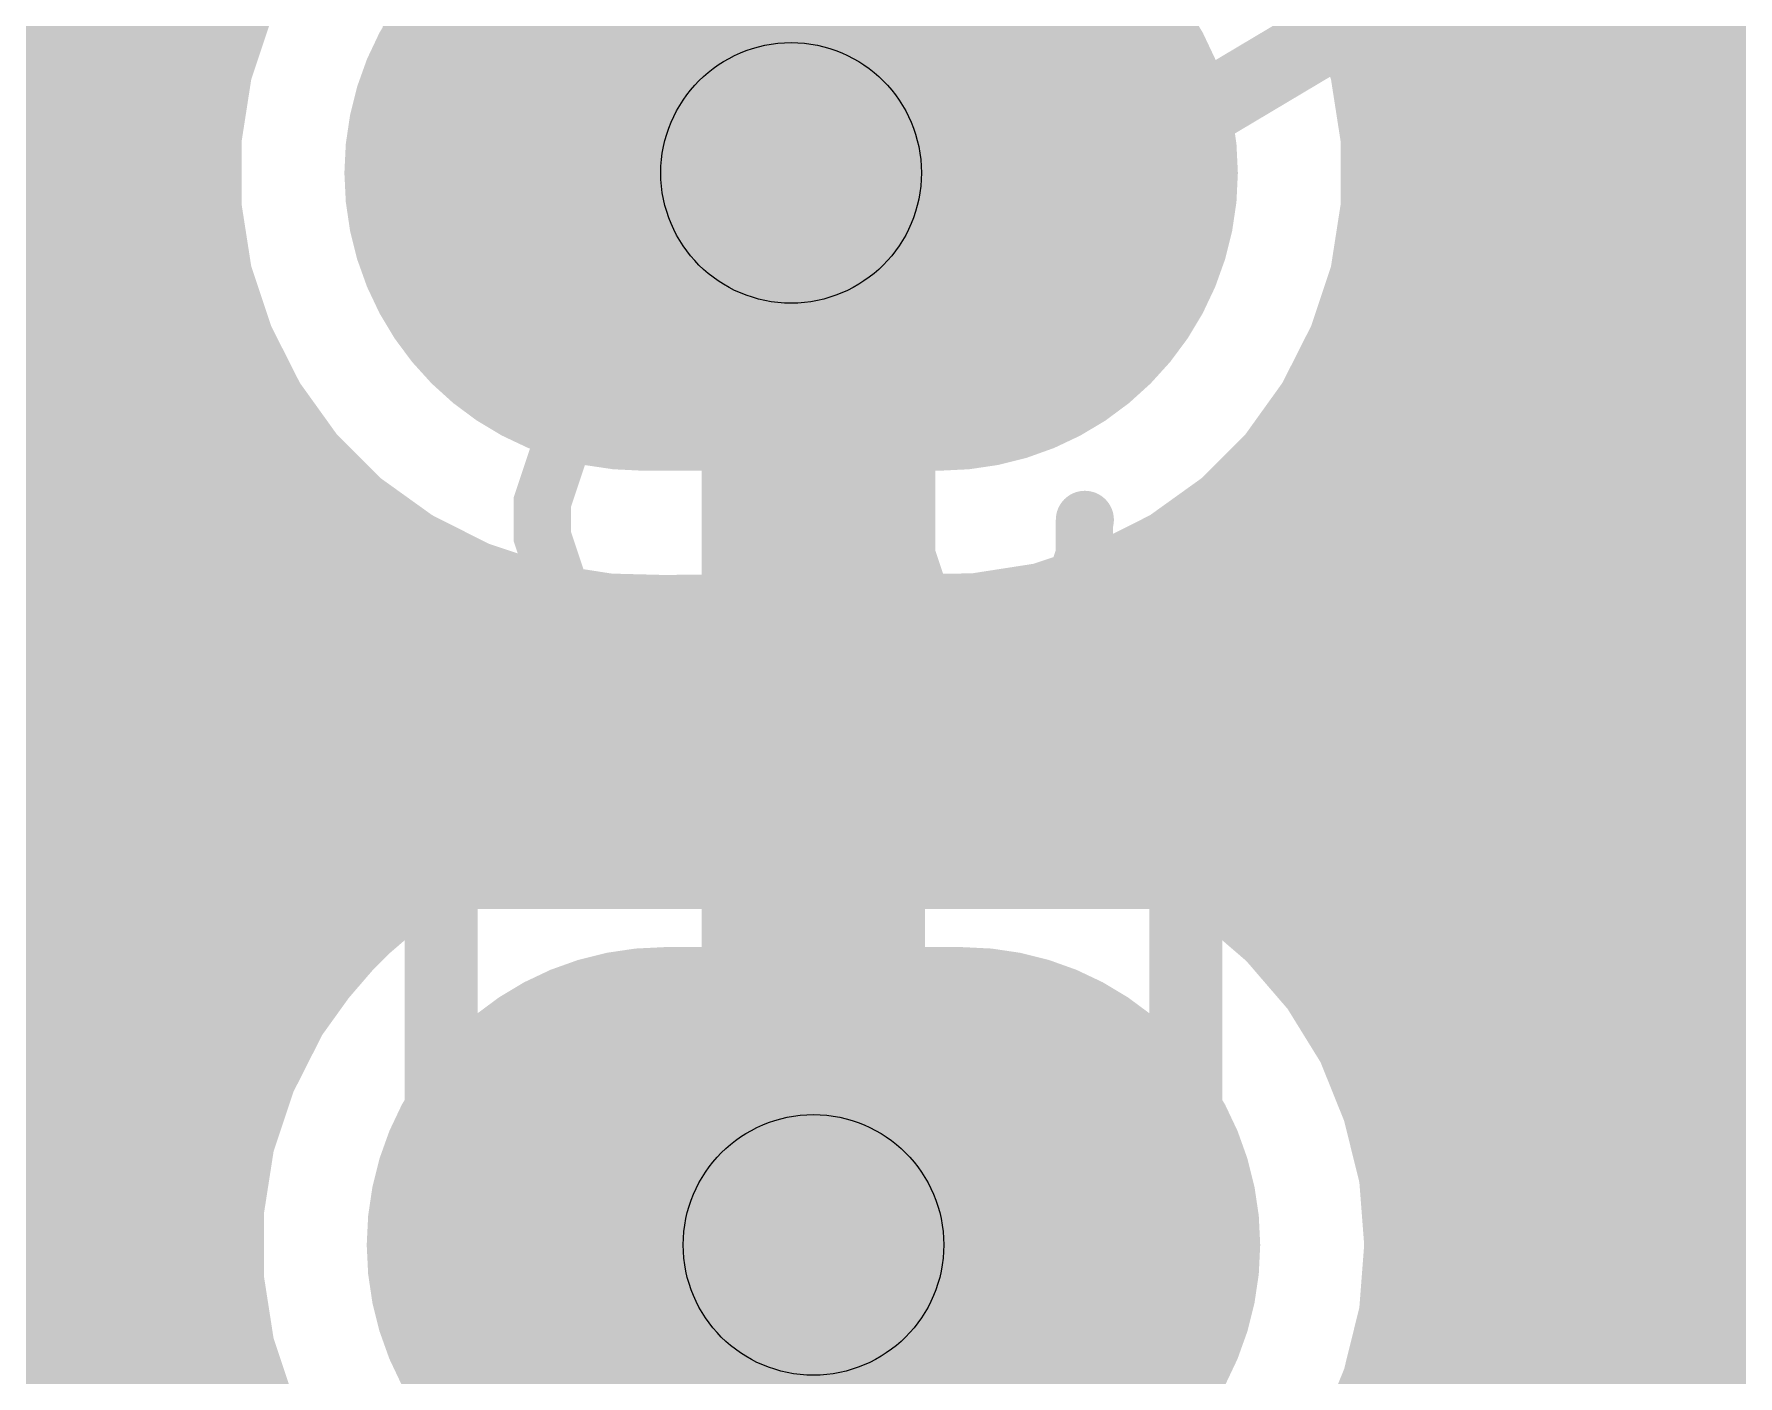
# Model space of a CAD drawing. Extents: x -0.06 to 2.31, y -0.06 to 2.06.
# Drawn here: x 1.6903 to 1.9192, y 1.2404 to 1.4207 of the extents above; entities that cross this region are included whole.
import ezdxf

# ---------------------------------------------------------------- set-up
doc = ezdxf.new("R2010")
doc.units = 0
for name, color, linetype in [('Bottom', 6, 'CONTINUOUS'), ('Bottom_Silk', 11, 'CONTINUOUS'), ('Drill_Bottom', 8, 'CONTINUOUS'), ('Drill_Top', 7, 'CONTINUOUS'), ('Top', 5, 'CONTINUOUS'), ('Top_Silk', 2, 'CONTINUOUS')]:
    doc.layers.add(name, color=color, linetype=linetype)

msp = doc.modelspace()

# ---------------------------------------------------------------- linework, layer by layer
at = {"layer": 'Bottom', "linetype": 'CONTINUOUS', "const_width": 0.025}
for points in [[(1.7106, 1.4274), (1.7153, 1.4367)], [(1.8687, 1.4367), (1.8734, 1.4274)], [(1.7073, 1.4175), (1.7106, 1.4274)], [(1.8734, 1.4274), (1.8767, 1.4175)], [(1.7057, 1.4072), (1.7073, 1.4175)], [(1.8767, 1.4175), (1.8783, 1.4072)], [(1.0806, 1.4115), (1.7037, 1.4115)], [(1.8803, 1.4115), (2.231, 1.4115)], [(1.7057, 1.3968), (1.7057, 1.4072)], [(1.8783, 1.4072), (1.8783, 1.3968)], [(1.7073, 1.3865), (1.7057, 1.3968)], [(1.8783, 1.3968), (1.8767, 1.3865)], [(1.1141, 1.3866), (1.7048, 1.3866)], [(1.7106, 1.3766), (1.7073, 1.3865)], [(1.8767, 1.3865), (1.8734, 1.3766)], [(1.8792, 1.3866), (2.231, 1.3866)], [(1.7153, 1.3673), (1.7106, 1.3766)], [(1.8734, 1.3766), (1.8687, 1.3673)], [(1.7214, 1.3588), (1.7153, 1.3673)], [(1.8687, 1.3673), (1.8626, 1.3588)], [(1.1268, 1.3618), (1.7166, 1.3618)], [(1.8675, 1.3618), (2.231, 1.3618)], [(1.7288, 1.3514), (1.7214, 1.3588)], [(1.8626, 1.3588), (1.8552, 1.3514)], [(1.7373, 1.3453), (1.7288, 1.3514)], [(1.8552, 1.3514), (1.8467, 1.3453)], [(1.7466, 1.3406), (1.7373, 1.3453)], [(1.8467, 1.3453), (1.8374, 1.3406)], [(1.7565, 1.3373), (1.7466, 1.3406)], [(1.8374, 1.3406), (1.8275, 1.3373)], [(1.13, 1.3369), (1.7559, 1.3369)], [(1.7668, 1.3357), (1.7565, 1.3373)], [(1.7745, 1.3355), (1.7668, 1.3357)], [(1.8172, 1.3357), (1.7745, 1.3355)], [(1.775, 1.3245), (1.7745, 1.3355)], [(1.7745, 1.3355), (1.7751, 1.3245)], [(1.8275, 1.3373), (1.8172, 1.3357)], [(1.8282, 1.3369), (2.231, 1.3369)], [(1.7595, 1.3227), (1.7698, 1.3243)], [(1.7698, 1.3243), (1.775, 1.3245)], [(1.7751, 1.3245), (1.8149, 1.3245)], [(1.815, 1.3245), (1.8254, 1.3237)], [(1.7496, 1.3194), (1.7595, 1.3227)], [(1.8254, 1.3237), (1.8355, 1.3212)], [(1.7403, 1.3147), (1.7496, 1.3194)], [(1.8355, 1.3212), (1.8452, 1.3173)], [(1.8452, 1.3173), (1.8541, 1.3118)], [(1.7318, 1.3086), (1.7403, 1.3147)], [(1.1247, 1.312), (1.7337, 1.312)], [(1.8541, 1.3118), (1.862, 1.305)], [(1.8562, 1.312), (2.231, 1.312)], [(1.7244, 1.3012), (1.7318, 1.3086)], [(1.862, 1.305), (1.8688, 1.2971)], [(1.7183, 1.2927), (1.7244, 1.3012)], [(1.8688, 1.2971), (1.8743, 1.2882)], [(1.7136, 1.2834), (1.7183, 1.2927)], [(1.8743, 1.2882), (1.8782, 1.2785)], [(1.1088, 1.2872), (1.7128, 1.2872)], [(1.8773, 1.2872), (2.231, 1.2872)], [(1.7103, 1.2735), (1.7136, 1.2834)], [(1.8782, 1.2785), (1.8807, 1.2684)], [(1.7087, 1.2632), (1.7103, 1.2735)], [(1.8807, 1.2684), (1.8815, 1.258)], [(1.2033, 1.2623), (1.7062, 1.2623)], [(1.7087, 1.2528), (1.7087, 1.2632)], [(1.8839, 1.2623), (2.231, 1.2623)], [(1.8815, 1.258), (1.8807, 1.2476)], [(1.7103, 1.2425), (1.7087, 1.2528)], [(1.8807, 1.2476), (1.8782, 1.2375)], [(1.7136, 1.2326), (1.7103, 1.2425)], [(1.6581, 1.2374), (1.7092, 1.2374)], [(1.8782, 1.2375), (1.8743, 1.2278)], [(1.8807, 1.2374), (2.231, 1.2374)], [(1.7183, 1.2233), (1.7136, 1.2326)]]:
    msp.add_lwpolyline(points, dxfattribs=at)
at = {"layer": 'Bottom', "linetype": 'CONTINUOUS'}
for points, const_width in [([(1.792, 1.402, 1), (1.752, 1.402, 1), (1.792, 1.402, 1)], 0.04), ([(1.832, 1.402, 1), (1.792, 1.402, 1), (1.832, 1.402, 1)], 0.04), ([(1.7043, 1.4274, 1), (1.7168, 1.4274, 1), (1.7043, 1.4274, 1)], 0.0125), ([(1.7043, 1.4274, 1), (1.7168, 1.4274, 1), (1.7043, 1.4274, 1)], 0.0125), ([(1.8672, 1.4274, 1), (1.8797, 1.4274, 1), (1.8672, 1.4274, 1)], 0.0125), ([(1.8672, 1.4274, 1), (1.8797, 1.4274, 1), (1.8672, 1.4274, 1)], 0.0125), ([(1.7011, 1.4175, 1), (1.7136, 1.4175, 1), (1.7011, 1.4175, 1)], 0.0125), ([(1.7011, 1.4175, 1), (1.7136, 1.4175, 1), (1.7011, 1.4175, 1)], 0.0125), ([(1.8704, 1.4175, 1), (1.8829, 1.4175, 1), (1.8704, 1.4175, 1)], 0.0125), ([(1.8704, 1.4175, 1), (1.8829, 1.4175, 1), (1.8704, 1.4175, 1)], 0.0125), ([(1.6995, 1.4072, 1), (1.712, 1.4072, 1), (1.6995, 1.4072, 1)], 0.0125), ([(1.6995, 1.4072, 1), (1.712, 1.4072, 1), (1.6995, 1.4072, 1)], 0.0125), ([(1.872, 1.4072, 1), (1.8845, 1.4072, 1), (1.872, 1.4072, 1)], 0.0125), ([(1.872, 1.4072, 1), (1.8845, 1.4072, 1), (1.872, 1.4072, 1)], 0.0125), ([(1.6995, 1.3968, 1), (1.712, 1.3968, 1), (1.6995, 1.3968, 1)], 0.0125), ([(1.6995, 1.3968, 1), (1.712, 1.3968, 1), (1.6995, 1.3968, 1)], 0.0125), ([(1.872, 1.3968, 1), (1.8845, 1.3968, 1), (1.872, 1.3968, 1)], 0.0125), ([(1.872, 1.3968, 1), (1.8845, 1.3968, 1), (1.872, 1.3968, 1)], 0.0125), ([(1.7011, 1.3865, 1), (1.7136, 1.3865, 1), (1.7011, 1.3865, 1)], 0.0125), ([(1.7011, 1.3865, 1), (1.7136, 1.3865, 1), (1.7011, 1.3865, 1)], 0.0125), ([(1.8704, 1.3865, 1), (1.8829, 1.3865, 1), (1.8704, 1.3865, 1)], 0.0125), ([(1.8704, 1.3865, 1), (1.8829, 1.3865, 1), (1.8704, 1.3865, 1)], 0.0125), ([(1.7043, 1.3766, 1), (1.7168, 1.3766, 1), (1.7043, 1.3766, 1)], 0.0125), ([(1.7043, 1.3766, 1), (1.7168, 1.3766, 1), (1.7043, 1.3766, 1)], 0.0125), ([(1.8672, 1.3766, 1), (1.8797, 1.3766, 1), (1.8672, 1.3766, 1)], 0.0125), ([(1.8672, 1.3766, 1), (1.8797, 1.3766, 1), (1.8672, 1.3766, 1)], 0.0125), ([(1.709, 1.3673, 1), (1.7215, 1.3673, 1), (1.709, 1.3673, 1)], 0.0125), ([(1.709, 1.3673, 1), (1.7215, 1.3673, 1), (1.709, 1.3673, 1)], 0.0125), ([(1.8625, 1.3673, 1), (1.875, 1.3673, 1), (1.8625, 1.3673, 1)], 0.0125), ([(1.8625, 1.3673, 1), (1.875, 1.3673, 1), (1.8625, 1.3673, 1)], 0.0125), ([(1.7152, 1.3588, 1), (1.7277, 1.3588, 1), (1.7152, 1.3588, 1)], 0.0125), ([(1.7152, 1.3588, 1), (1.7277, 1.3588, 1), (1.7152, 1.3588, 1)], 0.0125), ([(1.8563, 1.3588, 1), (1.8688, 1.3588, 1), (1.8563, 1.3588, 1)], 0.0125), ([(1.8563, 1.3588, 1), (1.8688, 1.3588, 1), (1.8563, 1.3588, 1)], 0.0125), ([(1.7226, 1.3514, 1), (1.7351, 1.3514, 1), (1.7226, 1.3514, 1)], 0.0125), ([(1.7226, 1.3514, 1), (1.7351, 1.3514, 1), (1.7226, 1.3514, 1)], 0.0125), ([(1.8489, 1.3514, 1), (1.8614, 1.3514, 1), (1.8489, 1.3514, 1)], 0.0125), ([(1.8489, 1.3514, 1), (1.8614, 1.3514, 1), (1.8489, 1.3514, 1)], 0.0125), ([(1.731, 1.3453, 1), (1.7435, 1.3453, 1), (1.731, 1.3453, 1)], 0.0125), ([(1.731, 1.3453, 1), (1.7435, 1.3453, 1), (1.731, 1.3453, 1)], 0.0125), ([(1.8405, 1.3453, 1), (1.853, 1.3453, 1), (1.8405, 1.3453, 1)], 0.0125), ([(1.8405, 1.3453, 1), (1.853, 1.3453, 1), (1.8405, 1.3453, 1)], 0.0125), ([(1.7403, 1.3406, 1), (1.7528, 1.3406, 1), (1.7403, 1.3406, 1)], 0.0125), ([(1.7403, 1.3406, 1), (1.7528, 1.3406, 1), (1.7403, 1.3406, 1)], 0.0125), ([(1.8312, 1.3406, 1), (1.8437, 1.3406, 1), (1.8312, 1.3406, 1)], 0.0125), ([(1.8312, 1.3406, 1), (1.8437, 1.3406, 1), (1.8312, 1.3406, 1)], 0.0125), ([(1.7502, 1.3373, 1), (1.7627, 1.3373, 1), (1.7502, 1.3373, 1)], 0.0125), ([(1.7502, 1.3373, 1), (1.7627, 1.3373, 1), (1.7502, 1.3373, 1)], 0.0125), ([(1.7605, 1.3357, 1), (1.773, 1.3357, 1), (1.7605, 1.3357, 1)], 0.0125), ([(1.7605, 1.3357, 1), (1.773, 1.3357, 1), (1.7605, 1.3357, 1)], 0.0125), ([(1.7682, 1.3355, 1), (1.7807, 1.3355, 1), (1.7682, 1.3355, 1)], 0.0125), ([(1.7682, 1.3355, 1), (1.7807, 1.3355, 1), (1.7682, 1.3355, 1)], 0.0125), ([(1.7682, 1.3355, 1), (1.7807, 1.3355, 1), (1.7682, 1.3355, 1)], 0.0125), ([(1.7682, 1.3355, 1), (1.7807, 1.3355, 1), (1.7682, 1.3355, 1)], 0.0125), ([(1.811, 1.3357, 1), (1.8235, 1.3357, 1), (1.811, 1.3357, 1)], 0.0125), ([(1.811, 1.3357, 1), (1.8235, 1.3357, 1), (1.811, 1.3357, 1)], 0.0125), ([(1.8213, 1.3373, 1), (1.8338, 1.3373, 1), (1.8213, 1.3373, 1)], 0.0125), ([(1.8213, 1.3373, 1), (1.8338, 1.3373, 1), (1.8213, 1.3373, 1)], 0.0125), ([(1.7635, 1.3243, 1), (1.776, 1.3243, 1), (1.7635, 1.3243, 1)], 0.0125), ([(1.7635, 1.3243, 1), (1.776, 1.3243, 1), (1.7635, 1.3243, 1)], 0.0125), ([(1.7688, 1.3245, 1), (1.7813, 1.3245, 1), (1.7688, 1.3245, 1)], 0.0125), ([(1.7688, 1.3245, 1), (1.7813, 1.3245, 1), (1.7688, 1.3245, 1)], 0.0125), ([(1.7689, 1.3245, 1), (1.7814, 1.3245, 1), (1.7689, 1.3245, 1)], 0.0125), ([(1.7689, 1.3245, 1), (1.7814, 1.3245, 1), (1.7689, 1.3245, 1)], 0.0125), ([(1.8086, 1.3245, 1), (1.8211, 1.3245, 1), (1.8086, 1.3245, 1)], 0.0125), ([(1.8087, 1.3245, 1), (1.8212, 1.3245, 1), (1.8087, 1.3245, 1)], 0.0125), ([(1.7532, 1.3227, 1), (1.7657, 1.3227, 1), (1.7532, 1.3227, 1)], 0.0125), ([(1.7532, 1.3227, 1), (1.7657, 1.3227, 1), (1.7532, 1.3227, 1)], 0.0125), ([(1.8192, 1.3237, 1), (1.8317, 1.3237, 1), (1.8192, 1.3237, 1)], 0.0125), ([(1.8192, 1.3237, 1), (1.8317, 1.3237, 1), (1.8192, 1.3237, 1)], 0.0125), ([(1.7433, 1.3194, 1), (1.7558, 1.3194, 1), (1.7433, 1.3194, 1)], 0.0125), ([(1.7433, 1.3194, 1), (1.7558, 1.3194, 1), (1.7433, 1.3194, 1)], 0.0125), ([(1.8293, 1.3212, 1), (1.8418, 1.3212, 1), (1.8293, 1.3212, 1)], 0.0125), ([(1.8293, 1.3212, 1), (1.8418, 1.3212, 1), (1.8293, 1.3212, 1)], 0.0125), ([(1.8389, 1.3173, 1), (1.8514, 1.3173, 1), (1.8389, 1.3173, 1)], 0.0125), ([(1.8389, 1.3173, 1), (1.8514, 1.3173, 1), (1.8389, 1.3173, 1)], 0.0125), ([(1.734, 1.3147, 1), (1.7465, 1.3147, 1), (1.734, 1.3147, 1)], 0.0125), ([(1.734, 1.3147, 1), (1.7465, 1.3147, 1), (1.734, 1.3147, 1)], 0.0125), ([(1.8478, 1.3118, 1), (1.8603, 1.3118, 1), (1.8478, 1.3118, 1)], 0.0125), ([(1.8478, 1.3118, 1), (1.8603, 1.3118, 1), (1.8478, 1.3118, 1)], 0.0125), ([(1.7256, 1.3086, 1), (1.7381, 1.3086, 1), (1.7256, 1.3086, 1)], 0.0125), ([(1.7256, 1.3086, 1), (1.7381, 1.3086, 1), (1.7256, 1.3086, 1)], 0.0125), ([(1.8558, 1.305, 1), (1.8683, 1.305, 1), (1.8558, 1.305, 1)], 0.0125), ([(1.8558, 1.305, 1), (1.8683, 1.305, 1), (1.8558, 1.305, 1)], 0.0125), ([(1.7182, 1.3012, 1), (1.7307, 1.3012, 1), (1.7182, 1.3012, 1)], 0.0125), ([(1.7182, 1.3012, 1), (1.7307, 1.3012, 1), (1.7182, 1.3012, 1)], 0.0125), ([(1.8625, 1.2971, 1), (1.875, 1.2971, 1), (1.8625, 1.2971, 1)], 0.0125), ([(1.8625, 1.2971, 1), (1.875, 1.2971, 1), (1.8625, 1.2971, 1)], 0.0125), ([(1.712, 1.2927, 1), (1.7245, 1.2927, 1), (1.712, 1.2927, 1)], 0.0125), ([(1.712, 1.2927, 1), (1.7245, 1.2927, 1), (1.712, 1.2927, 1)], 0.0125), ([(1.868, 1.2882, 1), (1.8805, 1.2882, 1), (1.868, 1.2882, 1)], 0.0125), ([(1.868, 1.2882, 1), (1.8805, 1.2882, 1), (1.868, 1.2882, 1)], 0.0125), ([(1.795, 1.258, 1), (1.755, 1.258, 1), (1.795, 1.258, 1)], 0.04), ([(1.835, 1.258, 1), (1.795, 1.258, 1), (1.835, 1.258, 1)], 0.04), ([(1.7073, 1.2834, 1), (1.7198, 1.2834, 1), (1.7073, 1.2834, 1)], 0.0125), ([(1.7073, 1.2834, 1), (1.7198, 1.2834, 1), (1.7073, 1.2834, 1)], 0.0125), ([(1.872, 1.2785, 1), (1.8845, 1.2785, 1), (1.872, 1.2785, 1)], 0.0125), ([(1.872, 1.2785, 1), (1.8845, 1.2785, 1), (1.872, 1.2785, 1)], 0.0125), ([(1.7041, 1.2735, 1), (1.7166, 1.2735, 1), (1.7041, 1.2735, 1)], 0.0125), ([(1.7041, 1.2735, 1), (1.7166, 1.2735, 1), (1.7041, 1.2735, 1)], 0.0125), ([(1.8744, 1.2684, 1), (1.8869, 1.2684, 1), (1.8744, 1.2684, 1)], 0.0125), ([(1.8744, 1.2684, 1), (1.8869, 1.2684, 1), (1.8744, 1.2684, 1)], 0.0125), ([(1.7025, 1.2632, 1), (1.715, 1.2632, 1), (1.7025, 1.2632, 1)], 0.0125), ([(1.7025, 1.2632, 1), (1.715, 1.2632, 1), (1.7025, 1.2632, 1)], 0.0125), ([(1.8752, 1.258, 1), (1.8877, 1.258, 1), (1.8752, 1.258, 1)], 0.0125), ([(1.8752, 1.258, 1), (1.8877, 1.258, 1), (1.8752, 1.258, 1)], 0.0125), ([(1.7025, 1.2528, 1), (1.715, 1.2528, 1), (1.7025, 1.2528, 1)], 0.0125), ([(1.7025, 1.2528, 1), (1.715, 1.2528, 1), (1.7025, 1.2528, 1)], 0.0125), ([(1.8744, 1.2476, 1), (1.8869, 1.2476, 1), (1.8744, 1.2476, 1)], 0.0125), ([(1.8744, 1.2476, 1), (1.8869, 1.2476, 1), (1.8744, 1.2476, 1)], 0.0125), ([(1.7041, 1.2425, 1), (1.7166, 1.2425, 1), (1.7041, 1.2425, 1)], 0.0125), ([(1.7041, 1.2425, 1), (1.7166, 1.2425, 1), (1.7041, 1.2425, 1)], 0.0125), ([(1.872, 1.2375, 1), (1.8845, 1.2375, 1), (1.872, 1.2375, 1)], 0.0125), ([(1.872, 1.2375, 1), (1.8845, 1.2375, 1), (1.872, 1.2375, 1)], 0.0125), ([(1.7073, 1.2326, 1), (1.7198, 1.2326, 1), (1.7073, 1.2326, 1)], 0.0125), ([(1.7073, 1.2326, 1), (1.7198, 1.2326, 1), (1.7073, 1.2326, 1)], 0.0125)]:
    msp.add_lwpolyline(points, format="xyb", dxfattribs=dict(at, const_width=const_width))
at = {"layer": 'Bottom'}
for points in [[(1.772, 1.442), (1.812, 1.442), (1.772, 1.362), (1.812, 1.362)], [(1.775, 1.298), (1.815, 1.298), (1.775, 1.218), (1.815, 1.218)]]:
    msp.add_solid(points, dxfattribs=at)
at = {"layer": 'Bottom_Silk', "linetype": 'CONTINUOUS'}
for points, const_width in [([(1.7873, 1.3889), (1.761, 1.3889), (1.7753, 1.3698), (1.7681, 1.3698), (1.7634, 1.3674), (1.761, 1.365), (1.7586, 1.3578), (1.7586, 1.3531), (1.761, 1.3459), (1.7658, 1.3411), (1.7729, 1.3387), (1.7801, 1.3387), (1.7873, 1.3411), (1.7896, 1.3435), (1.7921, 1.3483)], 0.0077), ([(1.8075, 1.3889), (1.8075, 1.3507), (1.8099, 1.3435), (1.8123, 1.3411), (1.8171, 1.3387), (1.8219, 1.3387), (1.8266, 1.3411), (1.829, 1.3435), (1.8314, 1.3507), (1.8314, 1.3554)], 0.0077), ([(1.745, 1.308), (1.845, 1.308), (1.845, 1.108), (1.745, 1.108), (1.745, 1.308)], 0.0098)]:
    msp.add_lwpolyline(points, dxfattribs=dict(at, const_width=const_width))
at = {"layer": 'Bottom_Silk', "linetype": 'CONTINUOUS', "const_width": 0.0039}
for points in [[(1.7853, 1.3889, 1), (1.7892, 1.3889, 1), (1.7853, 1.3889, 1)], [(1.8056, 1.3889, 1), (1.8094, 1.3889, 1), (1.8056, 1.3889, 1)], [(1.8295, 1.3554, 1), (1.8334, 1.3554, 1), (1.8295, 1.3554, 1)], [(1.7901, 1.3483, 1), (1.794, 1.3483, 1), (1.7901, 1.3483, 1)]]:
    msp.add_lwpolyline(points, format="xyb", dxfattribs=at)
at = {"layer": 'Drill_Bottom'}
for centre in [(1.792, 1.402), (1.795, 1.258)]:
    msp.add_circle(centre, 0.0175, dxfattribs=at)
at = {"layer": 'Drill_Top'}
for centre in [(1.792, 1.402), (1.795, 1.258)]:
    msp.add_circle(centre, 0.0175, dxfattribs=at)
at = {"layer": 'Top', "linetype": 'CONTINUOUS'}
for points, const_width in [([(1.7106, 1.4274), (1.7153, 1.4367)], 0.025), ([(1.8687, 1.4367), (1.8734, 1.4274)], 0.025), ([(1.7073, 1.4175), (1.7106, 1.4274)], 0.025), ([(1.8734, 1.4274), (1.8767, 1.4175)], 0.025), ([(1.7057, 1.4072), (1.7073, 1.4175)], 0.025), ([(1.8767, 1.4175), (1.8783, 1.4072)], 0.025), ([(1.0806, 1.4115), (1.7037, 1.4115)], 0.025), ([(1.8803, 1.4115), (2.2263, 1.4115)], 0.025), ([(1.7057, 1.3968), (1.7057, 1.4072)], 0.025), ([(1.8783, 1.4072), (1.8783, 1.3968)], 0.025), ([(1.792, 1.402), (1.795, 1.402)], 0.03), ([(1.795, 1.402), (1.795, 1.258)], 0.03), ([(1.7073, 1.3865), (1.7057, 1.3968)], 0.025), ([(1.8783, 1.3968), (1.8767, 1.3865)], 0.025), ([(1.1141, 1.3866), (1.7048, 1.3866)], 0.025), ([(1.7106, 1.3766), (1.7073, 1.3865)], 0.025), ([(1.8767, 1.3865), (1.8734, 1.3766)], 0.025), ([(1.8792, 1.3866), (2.2263, 1.3866)], 0.025), ([(1.7153, 1.3673), (1.7106, 1.3766)], 0.025), ([(1.8734, 1.3766), (1.8687, 1.3673)], 0.025), ([(1.7214, 1.3588), (1.7153, 1.3673)], 0.025), ([(1.8687, 1.3673), (1.8626, 1.3588)], 0.025), ([(1.1268, 1.3618), (1.7166, 1.3618)], 0.025), ([(1.8675, 1.3618), (2.2263, 1.3618)], 0.025), ([(1.7288, 1.3514), (1.7214, 1.3588)], 0.025), ([(1.8626, 1.3588), (1.8552, 1.3514)], 0.025), ([(1.7373, 1.3453), (1.7288, 1.3514)], 0.025), ([(1.8552, 1.3514), (1.8467, 1.3453)], 0.025), ([(1.671, 1.3476), (1.7153, 1.3033)], 0.025), ([(1.7466, 1.3406), (1.7373, 1.3453)], 0.025), ([(1.8467, 1.3453), (1.8374, 1.3406)], 0.025), ([(1.7535, 1.3381), (1.7466, 1.3406)], 0.025), ([(1.8374, 1.3406), (1.8365, 1.3402)], 0.025), ([(1.8365, 1.3402), (1.8365, 1.3209)], 0.025), ([(1.7535, 1.3209), (1.7535, 1.3381)], 0.025), ([(1.6843, 1.3369), (1.751, 1.3369)], 0.025), ([(1.839, 1.3369), (2.2263, 1.3369)], 0.025), ([(1.7448, 1.3173), (1.7535, 1.3209)], 0.025), ([(1.8365, 1.3209), (1.8452, 1.3173)], 0.025), ([(1.686, 1.274), (1.644, 1.316)], 0.03), ([(1.7359, 1.3118), (1.7448, 1.3173)], 0.025), ([(1.8452, 1.3173), (1.8541, 1.3118)], 0.025), ([(1.7091, 1.312), (1.7337, 1.312)], 0.025), ([(1.728, 1.305), (1.7359, 1.3118)], 0.025), ([(1.8541, 1.3118), (1.862, 1.305)], 0.025), ([(1.8562, 1.312), (2.2263, 1.312)], 0.025), ([(1.7153, 1.3033), (1.7198, 1.2981)], 0.025), ([(1.7212, 1.2971), (1.728, 1.305)], 0.025), ([(1.862, 1.305), (1.8688, 1.2971)], 0.025), ([(1.7198, 1.2981), (1.7212, 1.2971)], 0.025), ([(1.8688, 1.2971), (1.8743, 1.2882)], 0.025), ([(1.8743, 1.2882), (1.8782, 1.2785)], 0.025), ([(1.8773, 1.2872), (2.2263, 1.2872)], 0.025), ([(1.8782, 1.2785), (1.8807, 1.2684)], 0.025), ([(1.686, 1.207), (1.686, 1.274)], 0.03), ([(1.8807, 1.2684), (1.8815, 1.258)], 0.025), ([(1.8839, 1.2623), (2.2264, 1.2623)], 0.025), ([(1.8815, 1.258), (1.8807, 1.2476)], 0.025), ([(1.8807, 1.2476), (1.8782, 1.2375)], 0.025), ([(1.8782, 1.2375), (1.8743, 1.2278)], 0.025), ([(1.8807, 1.2374), (2.2264, 1.2374)], 0.025)]:
    msp.add_lwpolyline(points, dxfattribs=dict(at, const_width=const_width))
for points, const_width in [([(1.792, 1.402, 1), (1.752, 1.402, 1), (1.792, 1.402, 1)], 0.04), ([(1.832, 1.402, 1), (1.792, 1.402, 1), (1.832, 1.402, 1)], 0.04), ([(1.7043, 1.4274, 1), (1.7168, 1.4274, 1), (1.7043, 1.4274, 1)], 0.0125), ([(1.7043, 1.4274, 1), (1.7168, 1.4274, 1), (1.7043, 1.4274, 1)], 0.0125), ([(1.8672, 1.4274, 1), (1.8797, 1.4274, 1), (1.8672, 1.4274, 1)], 0.0125), ([(1.8672, 1.4274, 1), (1.8797, 1.4274, 1), (1.8672, 1.4274, 1)], 0.0125), ([(1.7011, 1.4175, 1), (1.7136, 1.4175, 1), (1.7011, 1.4175, 1)], 0.0125), ([(1.7011, 1.4175, 1), (1.7136, 1.4175, 1), (1.7011, 1.4175, 1)], 0.0125), ([(1.8704, 1.4175, 1), (1.8829, 1.4175, 1), (1.8704, 1.4175, 1)], 0.0125), ([(1.8704, 1.4175, 1), (1.8829, 1.4175, 1), (1.8704, 1.4175, 1)], 0.0125), ([(1.6995, 1.4072, 1), (1.712, 1.4072, 1), (1.6995, 1.4072, 1)], 0.0125), ([(1.6995, 1.4072, 1), (1.712, 1.4072, 1), (1.6995, 1.4072, 1)], 0.0125), ([(1.872, 1.4072, 1), (1.8845, 1.4072, 1), (1.872, 1.4072, 1)], 0.0125), ([(1.872, 1.4072, 1), (1.8845, 1.4072, 1), (1.872, 1.4072, 1)], 0.0125), ([(1.7845, 1.402, 1), (1.7995, 1.402, 1), (1.7845, 1.402, 1)], 0.015), ([(1.7875, 1.402, 1), (1.8025, 1.402, 1), (1.7875, 1.402, 1)], 0.015), ([(1.7875, 1.402, 1), (1.8025, 1.402, 1), (1.7875, 1.402, 1)], 0.015), ([(1.6995, 1.3968, 1), (1.712, 1.3968, 1), (1.6995, 1.3968, 1)], 0.0125), ([(1.6995, 1.3968, 1), (1.712, 1.3968, 1), (1.6995, 1.3968, 1)], 0.0125), ([(1.872, 1.3968, 1), (1.8845, 1.3968, 1), (1.872, 1.3968, 1)], 0.0125), ([(1.872, 1.3968, 1), (1.8845, 1.3968, 1), (1.872, 1.3968, 1)], 0.0125), ([(1.7011, 1.3865, 1), (1.7136, 1.3865, 1), (1.7011, 1.3865, 1)], 0.0125), ([(1.7011, 1.3865, 1), (1.7136, 1.3865, 1), (1.7011, 1.3865, 1)], 0.0125), ([(1.8704, 1.3865, 1), (1.8829, 1.3865, 1), (1.8704, 1.3865, 1)], 0.0125), ([(1.8704, 1.3865, 1), (1.8829, 1.3865, 1), (1.8704, 1.3865, 1)], 0.0125), ([(1.7043, 1.3766, 1), (1.7168, 1.3766, 1), (1.7043, 1.3766, 1)], 0.0125), ([(1.7043, 1.3766, 1), (1.7168, 1.3766, 1), (1.7043, 1.3766, 1)], 0.0125), ([(1.8672, 1.3766, 1), (1.8797, 1.3766, 1), (1.8672, 1.3766, 1)], 0.0125), ([(1.8672, 1.3766, 1), (1.8797, 1.3766, 1), (1.8672, 1.3766, 1)], 0.0125), ([(1.709, 1.3673, 1), (1.7215, 1.3673, 1), (1.709, 1.3673, 1)], 0.0125), ([(1.709, 1.3673, 1), (1.7215, 1.3673, 1), (1.709, 1.3673, 1)], 0.0125), ([(1.8625, 1.3673, 1), (1.875, 1.3673, 1), (1.8625, 1.3673, 1)], 0.0125), ([(1.8625, 1.3673, 1), (1.875, 1.3673, 1), (1.8625, 1.3673, 1)], 0.0125), ([(1.7152, 1.3588, 1), (1.7277, 1.3588, 1), (1.7152, 1.3588, 1)], 0.0125), ([(1.7152, 1.3588, 1), (1.7277, 1.3588, 1), (1.7152, 1.3588, 1)], 0.0125), ([(1.8563, 1.3588, 1), (1.8688, 1.3588, 1), (1.8563, 1.3588, 1)], 0.0125), ([(1.8563, 1.3588, 1), (1.8688, 1.3588, 1), (1.8563, 1.3588, 1)], 0.0125), ([(1.7226, 1.3514, 1), (1.7351, 1.3514, 1), (1.7226, 1.3514, 1)], 0.0125), ([(1.7226, 1.3514, 1), (1.7351, 1.3514, 1), (1.7226, 1.3514, 1)], 0.0125), ([(1.8489, 1.3514, 1), (1.8614, 1.3514, 1), (1.8489, 1.3514, 1)], 0.0125), ([(1.8489, 1.3514, 1), (1.8614, 1.3514, 1), (1.8489, 1.3514, 1)], 0.0125), ([(1.731, 1.3453, 1), (1.7435, 1.3453, 1), (1.731, 1.3453, 1)], 0.0125), ([(1.731, 1.3453, 1), (1.7435, 1.3453, 1), (1.731, 1.3453, 1)], 0.0125), ([(1.8405, 1.3453, 1), (1.853, 1.3453, 1), (1.8405, 1.3453, 1)], 0.0125), ([(1.8405, 1.3453, 1), (1.853, 1.3453, 1), (1.8405, 1.3453, 1)], 0.0125), ([(1.7403, 1.3406, 1), (1.7528, 1.3406, 1), (1.7403, 1.3406, 1)], 0.0125), ([(1.7403, 1.3406, 1), (1.7528, 1.3406, 1), (1.7403, 1.3406, 1)], 0.0125), ([(1.8302, 1.3402, 1), (1.8427, 1.3402, 1), (1.8302, 1.3402, 1)], 0.0125), ([(1.8302, 1.3402, 1), (1.8427, 1.3402, 1), (1.8302, 1.3402, 1)], 0.0125), ([(1.8312, 1.3406, 1), (1.8437, 1.3406, 1), (1.8312, 1.3406, 1)], 0.0125), ([(1.8312, 1.3406, 1), (1.8437, 1.3406, 1), (1.8312, 1.3406, 1)], 0.0125), ([(1.7472, 1.3381, 1), (1.7597, 1.3381, 1), (1.7472, 1.3381, 1)], 0.0125), ([(1.7472, 1.3381, 1), (1.7597, 1.3381, 1), (1.7472, 1.3381, 1)], 0.0125), ([(1.7473, 1.3209, 1), (1.7598, 1.3209, 1), (1.7473, 1.3209, 1)], 0.0125), ([(1.7473, 1.3209, 1), (1.7598, 1.3209, 1), (1.7473, 1.3209, 1)], 0.0125), ([(1.8303, 1.3209, 1), (1.8428, 1.3209, 1), (1.8303, 1.3209, 1)], 0.0125), ([(1.8303, 1.3209, 1), (1.8428, 1.3209, 1), (1.8303, 1.3209, 1)], 0.0125), ([(1.7386, 1.3173, 1), (1.7511, 1.3173, 1), (1.7386, 1.3173, 1)], 0.0125), ([(1.7386, 1.3173, 1), (1.7511, 1.3173, 1), (1.7386, 1.3173, 1)], 0.0125), ([(1.8389, 1.3173, 1), (1.8514, 1.3173, 1), (1.8389, 1.3173, 1)], 0.0125), ([(1.8389, 1.3173, 1), (1.8514, 1.3173, 1), (1.8389, 1.3173, 1)], 0.0125), ([(1.7297, 1.3118, 1), (1.7422, 1.3118, 1), (1.7297, 1.3118, 1)], 0.0125), ([(1.7297, 1.3118, 1), (1.7422, 1.3118, 1), (1.7297, 1.3118, 1)], 0.0125), ([(1.8478, 1.3118, 1), (1.8603, 1.3118, 1), (1.8478, 1.3118, 1)], 0.0125), ([(1.8478, 1.3118, 1), (1.8603, 1.3118, 1), (1.8478, 1.3118, 1)], 0.0125), ([(1.7091, 1.3033, 1), (1.7216, 1.3033, 1), (1.7091, 1.3033, 1)], 0.0125), ([(1.7091, 1.3033, 1), (1.7216, 1.3033, 1), (1.7091, 1.3033, 1)], 0.0125), ([(1.7217, 1.305, 1), (1.7342, 1.305, 1), (1.7217, 1.305, 1)], 0.0125), ([(1.7217, 1.305, 1), (1.7342, 1.305, 1), (1.7217, 1.305, 1)], 0.0125), ([(1.8558, 1.305, 1), (1.8683, 1.305, 1), (1.8558, 1.305, 1)], 0.0125), ([(1.8558, 1.305, 1), (1.8683, 1.305, 1), (1.8558, 1.305, 1)], 0.0125), ([(1.7135, 1.2981, 1), (1.726, 1.2981, 1), (1.7135, 1.2981, 1)], 0.0125), ([(1.7135, 1.2981, 1), (1.726, 1.2981, 1), (1.7135, 1.2981, 1)], 0.0125), ([(1.715, 1.2971, 1), (1.7275, 1.2971, 1), (1.715, 1.2971, 1)], 0.0125), ([(1.715, 1.2971, 1), (1.7275, 1.2971, 1), (1.715, 1.2971, 1)], 0.0125), ([(1.8625, 1.2971, 1), (1.875, 1.2971, 1), (1.8625, 1.2971, 1)], 0.0125), ([(1.8625, 1.2971, 1), (1.875, 1.2971, 1), (1.8625, 1.2971, 1)], 0.0125), ([(1.868, 1.2882, 1), (1.8805, 1.2882, 1), (1.868, 1.2882, 1)], 0.0125), ([(1.868, 1.2882, 1), (1.8805, 1.2882, 1), (1.868, 1.2882, 1)], 0.0125), ([(1.795, 1.258, 1), (1.755, 1.258, 1), (1.795, 1.258, 1)], 0.04), ([(1.835, 1.258, 1), (1.795, 1.258, 1), (1.835, 1.258, 1)], 0.04), ([(1.872, 1.2785, 1), (1.8845, 1.2785, 1), (1.872, 1.2785, 1)], 0.0125), ([(1.872, 1.2785, 1), (1.8845, 1.2785, 1), (1.872, 1.2785, 1)], 0.0125), ([(1.6785, 1.274, 1), (1.6935, 1.274, 1), (1.6785, 1.274, 1)], 0.015), ([(1.6785, 1.274, 1), (1.6935, 1.274, 1), (1.6785, 1.274, 1)], 0.015), ([(1.8744, 1.2684, 1), (1.8869, 1.2684, 1), (1.8744, 1.2684, 1)], 0.0125), ([(1.8744, 1.2684, 1), (1.8869, 1.2684, 1), (1.8744, 1.2684, 1)], 0.0125), ([(1.7875, 1.258, 1), (1.8025, 1.258, 1), (1.7875, 1.258, 1)], 0.015), ([(1.8752, 1.258, 1), (1.8877, 1.258, 1), (1.8752, 1.258, 1)], 0.0125), ([(1.8752, 1.258, 1), (1.8877, 1.258, 1), (1.8752, 1.258, 1)], 0.0125), ([(1.8744, 1.2476, 1), (1.8869, 1.2476, 1), (1.8744, 1.2476, 1)], 0.0125), ([(1.8744, 1.2476, 1), (1.8869, 1.2476, 1), (1.8744, 1.2476, 1)], 0.0125), ([(1.872, 1.2375, 1), (1.8845, 1.2375, 1), (1.872, 1.2375, 1)], 0.0125), ([(1.872, 1.2375, 1), (1.8845, 1.2375, 1), (1.872, 1.2375, 1)], 0.0125)]:
    msp.add_lwpolyline(points, format="xyb", dxfattribs=dict(at, const_width=const_width))
at = {"layer": 'Top'}
for points in [[(1.772, 1.442), (1.812, 1.442), (1.772, 1.362), (1.812, 1.362)], [(1.775, 1.298), (1.815, 1.298), (1.775, 1.218), (1.815, 1.218)]]:
    msp.add_solid(points, dxfattribs=at)
at = {"layer": 'Top_Silk', "linetype": 'CONTINUOUS', "const_width": 0.0098}
for points in [[(1.7085, 0.8082), (0.6735, 0.8082), (0.6735, 1.8432), (1.7085, 1.8432), (1.7085, 0.8082)], [(1.7388, 1.4265), (1.7578, 1.4133), (1.7792, 1.4048), (1.802, 1.4013), (1.8249, 1.4032), (1.8469, 1.4102), (1.8667, 1.422), (1.8833, 1.438), (1.8958, 1.4574), (1.9035, 1.4791), (1.9062, 1.502), (1.9035, 1.5249), (1.8958, 1.5466), (1.8833, 1.566), (1.8667, 1.582), (1.8469, 1.5938), (1.8249, 1.6008), (1.802, 1.6027), (1.7792, 1.5992), (1.7578, 1.5907), (1.7388, 1.5775)]]:
    msp.add_lwpolyline(points, dxfattribs=at)

doc.saveas('drawing.dxf')
